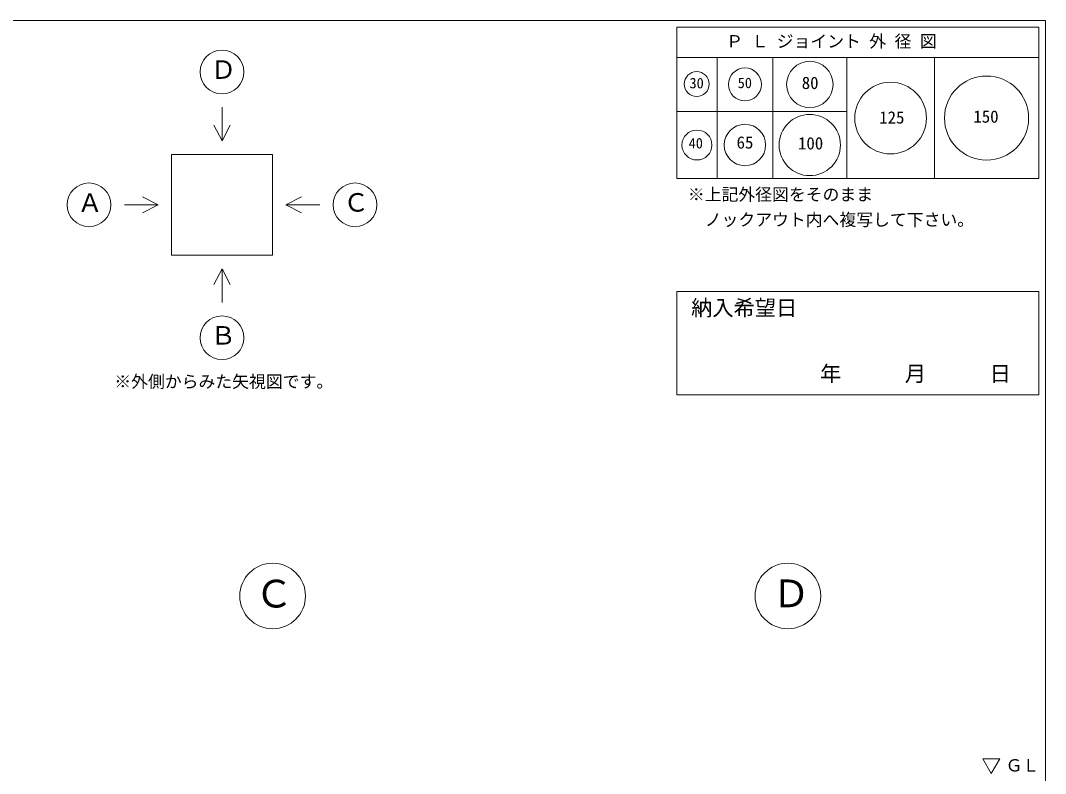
# Model space of a CAD drawing. Units: millimetres, scale not verified. Extents: x -4890 to 4890, y -2282 to 2282.
# Drawn here: x 1846 to 4890, y 44 to 2282 of the extents above; entities that cross this region are included whole.
import ezdxf
from ezdxf.enums import TextEntityAlignment as Align

# ---------------------------------------------------------------- set-up
doc = ezdxf.new("R2010")
doc.units = ezdxf.units.MM
doc.header["$LTSCALE"] = 10
for name, color, linetype, lineweight in [('0-2_waku', 7, 'Continuous', 18), ('0-3_gaikei', 7, 'Continuous', 18), ('0-8_hole', 7, 'Continuous', 18), ('0-E_文字１', 7, 'Continuous', 18)]:
    doc.layers.add(name, color=color, linetype=linetype, lineweight=lineweight)
doc.styles.add('ＭＳ ゴシック', font='')
doc.styles.get('ＭＳ ゴシック').set_extended_font_data('MS Gothic')

msp = doc.modelspace()

# ---------------------------------------------------------------- linework, layer by layer
at = {"layer": '0-2_waku'}
for p, q in [((3794.94, 2261.94), (3794.94, 1811.94)), ((3794.94, 2261.94), (4869.94, 2261.94)), ((3794.94, 2261.94), (4869.94, 2261.94)), ((3794.94, 2261.94), (4869.94, 2261.94)), ((3794.94, 2261.94), (3794.94, 1811.94)), ((3794.94, 2261.94), (4869.94, 2261.94)), ((3794.94, 2261.94), (4869.94, 2261.94)), ((3794.94, 2261.94), (4869.94, 2261.94)), ((4869.94, 2261.94), (4869.94, 1811.94)), ((4869.94, 2261.94), (4869.94, 1811.94)), ((3794.94, 2171.94), (4869.94, 2171.94)), ((3914.94, 2171.94), (3914.94, 1811.94)), ((4079.94, 2171.94), (4079.94, 1811.94)), ((4299.94, 2171.94), (4299.94, 1811.94)), ((4559.94, 2171.94), (4559.94, 1811.94)), ((3794.94, 2011.94), (4299.94, 2011.94)), ((3794.94, 1811.94), (4869.94, 1811.94)), ((3794.94, 1811.94), (4869.94, 1811.94))]:
    msp.add_line(p, q, dxfattribs=at)
msp.add_lwpolyline([(-1230.06, 2281.94), (4889.94, 2281.94), (4889.94, -1993.06)], dxfattribs=at)
at = {"layer": '0-3_gaikei'}
for p, q in [((2444.55, 2024.16), (2444.55, 1924.16)), ((2444.55, 1924.16), (2420.43, 1970.54)), ((2444.55, 1924.16), (2468.68, 1970.54)), ((2294.55, 1884.16), (2594.55, 1884.16)), ((2294.55, 1884.16), (2294.55, 1584.16)), ((2594.55, 1884.16), (2594.55, 1584.16)), ((2254.55, 1734.16), (2208.18, 1758.29)), ((2634.55, 1734.16), (2680.93, 1758.29)), ((2154.55, 1734.16), (2254.55, 1734.16)), ((2254.55, 1734.16), (2208.18, 1710.04)), ((2294.55, 1584.16), (2594.55, 1584.16)), ((2444.55, 1544.16), (2420.43, 1497.79)), ((2444.55, 1544.16), (2468.68, 1497.79)), ((2444.55, 1444.16), (2444.55, 1544.16))]:
    msp.add_line(p, q, dxfattribs=at)
msp.add_lwpolyline([(2734.55, 1734.16), (2634.55, 1734.16), (2680.93, 1710.04)], dxfattribs=at)
for centre, radius in [((2444.55, 2129.16), 65), ((2049.55, 1734.16), 65), ((2839.55, 1734.16), 65), ((2444.55, 1339.16), 65), ((2594.94, 571.94), 97.5), ((4124.94, 571.94), 97.5)]:
    msp.add_circle(centre, radius, dxfattribs=at)
at = {"layer": '0-8_hole', "lineweight": 5}
msp.add_lwpolyline([(3794.94, 1476.65), (3794.94, 1169.94), (4869.94, 1169.94), (4869.94, 1476.65)], close=True, dxfattribs=at)
msp.add_lwpolyline([(3794.94, 1476.65), (3794.94, 1169.94), (4869.94, 1169.94), (4869.94, 1476.65)], close=True, dxfattribs=at)
at = {"layer": '0-8_hole'}
for centre, radius in [((3997.44, 2091.94), 49), ((4189.94, 2091.94), 69), ((3854.09, 2093.1), 37), ((4714.94, 1991.94), 125), ((4429.94, 1991.94), 106.5), ((4189.94, 1911.94), 91), ((3854.94, 1911.94), 44.5), ((3997.44, 1911.94), 61.5)]:
    msp.add_circle(centre, radius, dxfattribs=at)
at = {"layer": '0-E_文字１'}
for p, q in [((4728.68, 44.98), (4703.48, 87.92)), ((4703.48, 87.92), (4753.88, 87.92)), ((4728.68, 44.98), (4753.88, 87.92))]:
    msp.add_line(p, q, dxfattribs=at)

# ---------------------------------------------------------------- texts
at = {"layer": '0-8_hole', "style": 'ＭＳ ゴシック'}
for s, height, p in [('30', 31.16, (3832.76, 2071)), ('50', 31.16, (3975.85, 2071.6)), ('80', 36.66, (4166.12, 2067.26)), ('125', 36.66, (4396.22, 1964.52)), ('150', 36.66, (4675.76, 1967.17)), ('40', 31.16, (3830.22, 1892.35)), ('65', 36.66, (3972.66, 1890.22)), ('100', 36.66, (4155, 1887.76)), ('納入希望日', 46.19, (3837.6, 1391.14))]:
    msp.add_text(s, height=height, dxfattribs=at).set_placement(p, align=Align.BOTTOM_LEFT)
at = {"layer": '0-E_文字１', "style": 'ＭＳ ゴシック'}
for s, height, p in [('Ｐ Ｌ ジョイント 外 径 図', 36.66, (3941.87, 2190.77)), ('Ｄ', 54.99, (2411.37, 2092.07)), ('Ａ', 54.99, (2014.98, 1696.63)), ('Ｃ', 54.99, (2805.2, 1697.43)), ('※上記外径図をそのまま', 36.66, (3827.9, 1735.75)), ('\u3000ノックアウト内へ複写して下さい。', 36.66, (3827.9, 1660.75)), ('Ｂ', 54.99, (2410.55, 1302.32)), ('\u3000\u3000\u3000年      月\u3000\u3000\u3000日', 46.19, (4031.61, 1195.71)), ('※外側からみた矢視図です。', 36.66, (2124.76, 1179.8)), ('Ｃ', 82.48, (2542.36, 512.86)), ('Ｄ', 82.48, (4078.18, 513.62)), ('ＧＬ', 36.66, (4771.48, 39.44))]:
    msp.add_text(s, height=height, dxfattribs=at).set_placement(p, align=Align.BOTTOM_LEFT)

doc.saveas('drawing.dxf')
